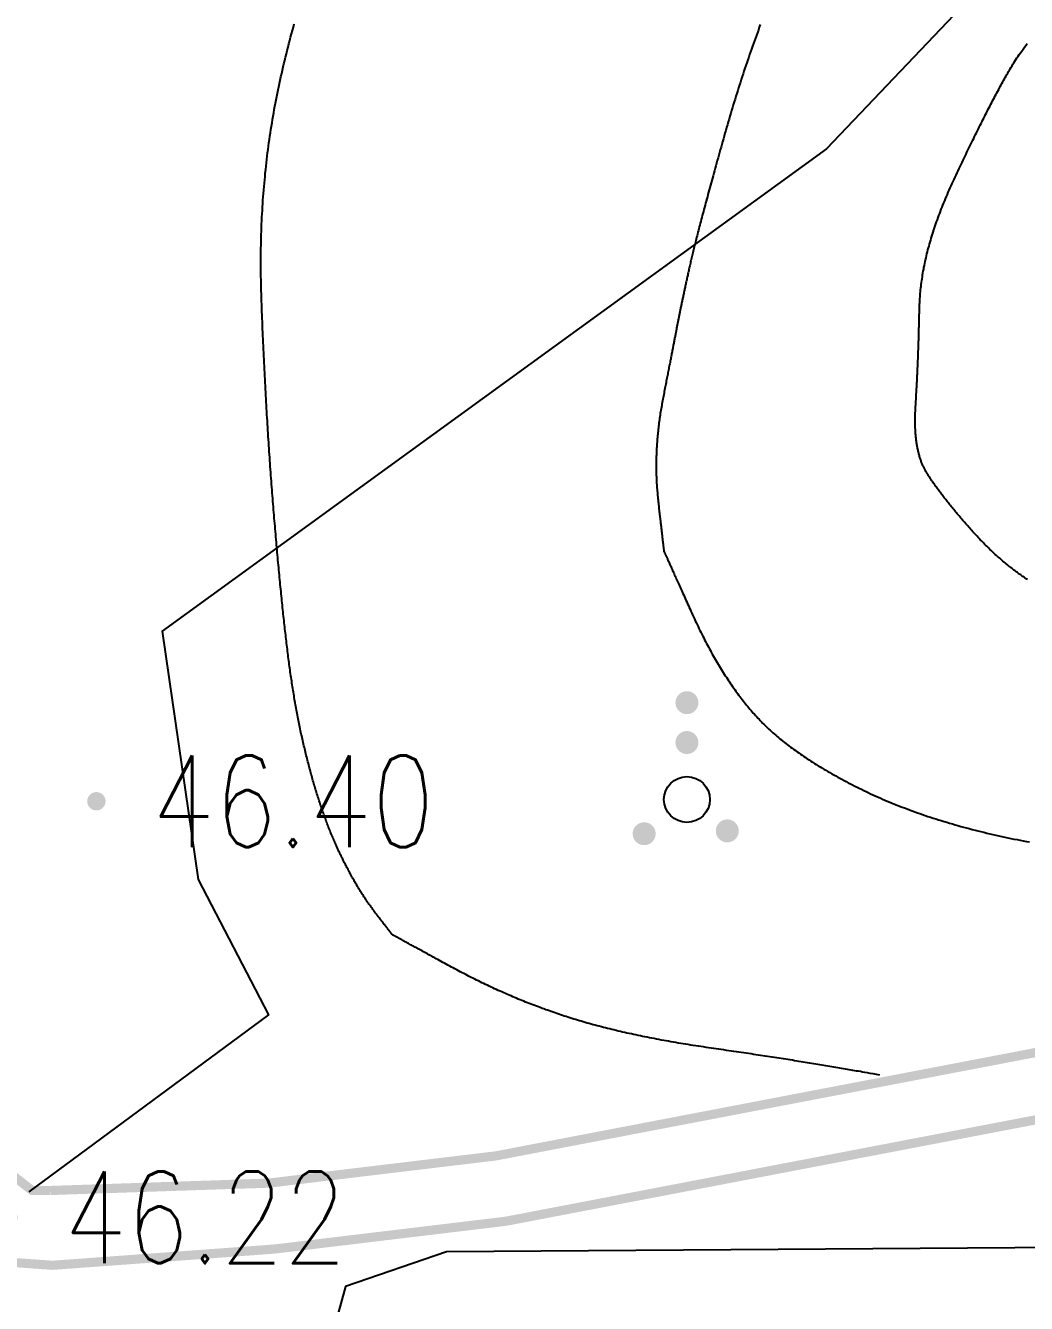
# Model space of a CAD drawing. Extents: x 39624947 to 39626627, y 3418539 to 3418836.
# Drawn here: x 39625128.67 to 39625150.49, y 3418723.91 to 3418751.76 of the extents above; entities that cross this region are included whole.
import ezdxf
from ezdxf.enums import TextEntityAlignment as Align

# ---------------------------------------------------------------- set-up
doc = ezdxf.new("R2010")
doc.units = 0
doc.layers.get('0').update_dxf_attribs({"linetype": 'CONTINUOUS'})
for name, color, linetype in [('DLSS', 4, 'CONTINUOUS'), ('GCD', 7, 'CONTINUOUS'), ('PUB_WALL', 9, 'CONTINUOUS')]:
    doc.layers.add(name, color=color, linetype=linetype)
doc.styles.add('HZ', font='rs.shx', dxfattribs={"width": 0.8, "bigfont": 'hztxt.shx'})

# ---------------------------------------------------------------- blocks, each defined once
blk = doc.blocks.new('GC160')
at = {"const_width": 0.25}
for points in [[(1.584, 3.353, 1), (1.834, 3.353, 1)], [(1.584, 2.484, 1), (1.834, 2.484, 1)], [(0.652, 0.496, 1), (0.902, 0.496, 1)], [(2.464, 0.558, 1), (2.714, 0.558, 1)]]:
    blk.add_lwpolyline(points, format="xyb", close=True, dxfattribs=at)
blk.add_circle((1.709, 1.242), 0.5)
blk = doc.blocks.new('GC200')
at = {"linetype": 'Continuous', "const_width": 0.2, "flags": 128}
blk.add_lwpolyline([(-0.1, 0, 1), (0.1, 0, 1)], format="xyb", close=True, dxfattribs=at)
blk = doc.blocks.new('111133333777777')
at = {"layer": 'GCD', "linetype": 'Continuous'}
blk.add_lwpolyline([(39623353.772, 3418717.391), (39623334.155, 3418717.254), (39623331.952, 3418716.497), (39623331.608, 3418715.259), (39623332.102, 3418714.634), (39623336.307, 3418714.413), (39623354.364, 3418714.413), (39623365.131, 3418714.433), (39623366.639, 3418714.533), (39623367.09, 3418715.499), (39623366.349, 3418716.111), (39623365.253, 3418717.013), (39623363.577, 3418717.077)], close=True, dxfattribs=at)
at = {"layer": 'PUB_WALL', "color": 252, "ltscale": 0.01}
for points in [[(39623346.816, 3418731.908), (39623346.791, 3418731.925), (39623346.766, 3418731.941), (39623346.742, 3418731.958), (39623346.717, 3418731.975), (39623346.693, 3418731.992), (39623346.669, 3418732.009), (39623346.644, 3418732.026), (39623346.62, 3418732.044), (39623346.596, 3418732.062), (39623346.571, 3418732.08), (39623346.547, 3418732.098), (39623346.523, 3418732.116), (39623346.499, 3418732.135), (39623346.475, 3418732.154), (39623346.45, 3418732.173), (39623346.426, 3418732.192), (39623346.402, 3418732.211), (39623346.378, 3418732.23), (39623346.354, 3418732.25), (39623346.33, 3418732.27), (39623346.306, 3418732.29), (39623346.283, 3418732.31), (39623346.259, 3418732.331), (39623346.235, 3418732.351), (39623346.211, 3418732.372), (39623346.187, 3418732.393), (39623346.164, 3418732.414), (39623346.14, 3418732.435), (39623346.116, 3418732.457), (39623346.093, 3418732.478), (39623346.069, 3418732.5), (39623346.046, 3418732.522), (39623346.022, 3418732.545), (39623345.999, 3418732.567), (39623345.975, 3418732.59), (39623345.952, 3418732.613), (39623345.928, 3418732.636), (39623345.905, 3418732.659), (39623345.882, 3418732.682), (39623345.858, 3418732.706), (39623345.835, 3418732.729), (39623345.812, 3418732.753), (39623345.789, 3418732.777), (39623345.766, 3418732.802), (39623345.742, 3418732.826), (39623345.719, 3418732.851), (39623345.696, 3418732.876), (39623345.673, 3418732.901), (39623345.65, 3418732.926), (39623345.628, 3418732.951), (39623345.605, 3418732.976), (39623345.583, 3418733.001), (39623345.56, 3418733.026), (39623345.538, 3418733.051), (39623345.516, 3418733.076), (39623345.494, 3418733.101), (39623345.472, 3418733.125), (39623345.451, 3418733.15), (39623345.43, 3418733.174), (39623345.409, 3418733.199), (39623345.388, 3418733.223), (39623345.367, 3418733.247), (39623345.347, 3418733.271), (39623345.327, 3418733.294), (39623345.307, 3418733.318), (39623345.287, 3418733.341), (39623345.268, 3418733.364), (39623345.249, 3418733.387), (39623345.23, 3418733.41), (39623345.211, 3418733.432), (39623345.192, 3418733.455), (39623345.174, 3418733.477), (39623345.156, 3418733.499), (39623345.138, 3418733.521), (39623345.12, 3418733.543), (39623345.103, 3418733.565), (39623345.086, 3418733.586), (39623345.069, 3418733.608), (39623345.052, 3418733.629), (39623345.035, 3418733.65), (39623345.019, 3418733.671), (39623345.003, 3418733.691), (39623344.987, 3418733.712), (39623344.971, 3418733.732), (39623344.956, 3418733.752), (39623344.941, 3418733.772), (39623344.926, 3418733.792), (39623344.911, 3418733.812), (39623344.896, 3418733.831), (39623344.882, 3418733.851), (39623344.868, 3418733.87), (39623344.854, 3418733.889), (39623344.84, 3418733.908), (39623344.827, 3418733.926), (39623344.814, 3418733.945), (39623344.801, 3418733.963), (39623344.788, 3418733.981), (39623344.775, 3418733.999), (39623344.763, 3418734.017), (39623344.751, 3418734.035), (39623344.739, 3418734.052), (39623344.727, 3418734.07), (39623344.716, 3418734.087), (39623344.705, 3418734.104), (39623344.694, 3418734.121), (39623344.683, 3418734.138), (39623344.672, 3418734.154), (39623344.662, 3418734.17), (39623344.652, 3418734.187), (39623344.642, 3418734.203), (39623344.632, 3418734.219), (39623344.623, 3418734.234), (39623344.614, 3418734.25), (39623344.604, 3418734.266), (39623344.596, 3418734.282), (39623344.587, 3418734.298), (39623344.578, 3418734.314), (39623344.57, 3418734.33), (39623344.562, 3418734.346), (39623344.554, 3418734.362), (39623344.546, 3418734.378), (39623344.539, 3418734.395), (39623344.531, 3418734.411), (39623344.524, 3418734.428), (39623344.517, 3418734.446), (39623344.51, 3418734.463), (39623344.503, 3418734.48), (39623344.497, 3418734.498), (39623344.49, 3418734.516), (39623344.484, 3418734.535), (39623344.478, 3418734.553), (39623344.472, 3418734.572), (39623344.466, 3418734.591), (39623344.461, 3418734.61), (39623344.455, 3418734.629), (39623344.45, 3418734.648), (39623344.445, 3418734.668), (39623344.44, 3418734.688), (39623344.435, 3418734.708), (39623344.431, 3418734.729), (39623344.426, 3418734.749), (39623344.422, 3418734.77), (39623344.418, 3418734.791), (39623344.414, 3418734.812), (39623344.41, 3418734.834), (39623344.406, 3418734.855), (39623344.403, 3418734.877), (39623344.4, 3418734.899), (39623344.396, 3418734.922), (39623344.394, 3418734.944), (39623344.391, 3418734.967), (39623344.388, 3418734.99), (39623344.386, 3418735.013), (39623344.383, 3418735.036), (39623344.381, 3418735.06), (39623344.379, 3418735.084), (39623344.377, 3418735.108), (39623344.376, 3418735.132), (39623344.374, 3418735.156), (39623344.373, 3418735.181), (39623344.372, 3418735.206), (39623344.371, 3418735.231), (39623344.37, 3418735.256), (39623344.369, 3418735.282), (39623344.369, 3418735.307), (39623344.369, 3418735.333), (39623344.368, 3418735.359), (39623344.368, 3418735.386), (39623344.369, 3418735.412), (39623344.369, 3418735.439), (39623344.369, 3418735.466), (39623344.37, 3418735.493), (39623344.371, 3418735.521), (39623344.372, 3418735.548), (39623344.373, 3418735.576), (39623344.374, 3418735.604), (39623344.376, 3418735.632), (39623344.377, 3418735.661), (39623344.379, 3418735.689), (39623344.38, 3418735.718), (39623344.382, 3418735.747), (39623344.384, 3418735.776), (39623344.385, 3418735.806), (39623344.387, 3418735.835), (39623344.389, 3418735.865), (39623344.391, 3418735.894), (39623344.393, 3418735.924), (39623344.394, 3418735.954), (39623344.396, 3418735.985), (39623344.398, 3418736.015), (39623344.4, 3418736.046), (39623344.401, 3418736.076), (39623344.403, 3418736.107), (39623344.405, 3418736.138), (39623344.406, 3418736.169), (39623344.408, 3418736.2), (39623344.409, 3418736.232), (39623344.411, 3418736.263), (39623344.412, 3418736.295), (39623344.414, 3418736.327), (39623344.415, 3418736.359), (39623344.417, 3418736.391), (39623344.418, 3418736.423), (39623344.42, 3418736.456), (39623344.421, 3418736.488), (39623344.423, 3418736.521), (39623344.424, 3418736.554), (39623344.425, 3418736.587), (39623344.427, 3418736.62), (39623344.428, 3418736.653), (39623344.429, 3418736.687), (39623344.431, 3418736.72), (39623344.432, 3418736.754), (39623344.433, 3418736.788), (39623344.435, 3418736.822), (39623344.436, 3418736.856), (39623344.437, 3418736.891), (39623344.438, 3418736.925), (39623344.439, 3418736.96), (39623344.44, 3418736.995), (39623344.442, 3418737.029), (39623344.443, 3418737.065), (39623344.444, 3418737.1), (39623344.445, 3418737.135), (39623344.446, 3418737.171), (39623344.447, 3418737.206), (39623344.448, 3418737.242), (39623344.449, 3418737.278), (39623344.45, 3418737.314), (39623344.451, 3418737.351), (39623344.452, 3418737.387), (39623344.453, 3418737.424), (39623344.454, 3418737.46), (39623344.455, 3418737.497), (39623344.455, 3418737.534), (39623344.456, 3418737.571), (39623344.457, 3418737.609), (39623344.458, 3418737.646), (39623344.459, 3418737.684), (39623344.46, 3418737.721), (39623344.461, 3418737.759), (39623344.462, 3418737.797), (39623344.463, 3418737.835), (39623344.465, 3418737.874), (39623344.466, 3418737.912), (39623344.468, 3418737.951), (39623344.47, 3418737.99), (39623344.472, 3418738.029), (39623344.475, 3418738.068), (39623344.478, 3418738.107), (39623344.481, 3418738.146), (39623344.485, 3418738.186), (39623344.488, 3418738.226), (39623344.493, 3418738.265), (39623344.497, 3418738.305), (39623344.502, 3418738.345), (39623344.507, 3418738.386), (39623344.513, 3418738.426), (39623344.519, 3418738.467), (39623344.525, 3418738.507), (39623344.532, 3418738.548), (39623344.539, 3418738.589), (39623344.546, 3418738.63), (39623344.554, 3418738.672), (39623344.561, 3418738.713), (39623344.57, 3418738.755), (39623344.578, 3418738.796), (39623344.587, 3418738.838), (39623344.597, 3418738.88), (39623344.606, 3418738.922), (39623344.616, 3418738.965), (39623344.626, 3418739.007), (39623344.637, 3418739.05), (39623344.648, 3418739.093), (39623344.659, 3418739.136), (39623344.671, 3418739.179), (39623344.683, 3418739.222), (39623344.695, 3418739.265), (39623344.708, 3418739.309), (39623344.721, 3418739.352), (39623344.734, 3418739.396), (39623344.748, 3418739.44), (39623344.762, 3418739.484), (39623344.776, 3418739.528), (39623344.791, 3418739.573), (39623344.806, 3418739.617), (39623344.821, 3418739.662), (39623344.837, 3418739.707), (39623344.853, 3418739.752), (39623344.869, 3418739.797), (39623344.886, 3418739.842), (39623344.903, 3418739.888), (39623344.92, 3418739.933), (39623344.938, 3418739.979), (39623344.956, 3418740.025), (39623344.974, 3418740.071), (39623344.993, 3418740.117), (39623345.012, 3418740.164), (39623345.031, 3418740.21), (39623345.051, 3418740.257), (39623345.071, 3418740.303), (39623345.091, 3418740.35), (39623345.112, 3418740.397), (39623345.133, 3418740.444), (39623345.154, 3418740.491), (39623345.175, 3418740.538), (39623345.196, 3418740.585), (39623345.218, 3418740.632), (39623345.239, 3418740.679), (39623345.261, 3418740.726), (39623345.283, 3418740.772), (39623345.305, 3418740.819), (39623345.327, 3418740.865), (39623345.348, 3418740.911), (39623345.37, 3418740.957), (39623345.391, 3418741.002), (39623345.413, 3418741.047), (39623345.434, 3418741.092), (39623345.456, 3418741.136), (39623345.477, 3418741.181), (39623345.498, 3418741.225), (39623345.519, 3418741.268), (39623345.54, 3418741.312), (39623345.561, 3418741.355), (39623345.582, 3418741.398), (39623345.603, 3418741.44), (39623345.623, 3418741.483), (39623345.644, 3418741.525), (39623345.664, 3418741.567), (39623345.685, 3418741.608), (39623345.705, 3418741.649), (39623345.725, 3418741.69), (39623345.746, 3418741.731), (39623345.766, 3418741.771), (39623345.786, 3418741.811), (39623345.806, 3418741.851), (39623345.826, 3418741.891), (39623345.846, 3418741.93), (39623345.865, 3418741.969), (39623345.885, 3418742.008), (39623345.904, 3418742.046), (39623345.924, 3418742.084), (39623345.943, 3418742.122), (39623345.963, 3418742.16), (39623345.982, 3418742.197), (39623346.001, 3418742.234), (39623346.02, 3418742.271), (39623346.039, 3418742.308), (39623346.058, 3418742.344), (39623346.077, 3418742.38), (39623346.096, 3418742.415), (39623346.115, 3418742.451), (39623346.133, 3418742.486), (39623346.152, 3418742.521), (39623346.17, 3418742.555), (39623346.189, 3418742.59), (39623346.207, 3418742.624), (39623346.225, 3418742.657), (39623346.243, 3418742.691), (39623346.261, 3418742.724), (39623346.279, 3418742.757), (39623346.297, 3418742.79), (39623346.315, 3418742.822), (39623346.333, 3418742.854), (39623346.351, 3418742.886), (39623346.368, 3418742.917), (39623346.386, 3418742.949), (39623346.403, 3418742.98), (39623346.422, 3418743.011), (39623346.44, 3418743.043), (39623346.46, 3418743.076), (39623346.48, 3418743.108), (39623346.5, 3418743.141), (39623346.521, 3418743.175), (39623346.542, 3418743.208), (39623346.564, 3418743.243), (39623346.587, 3418743.278), (39623346.612, 3418743.314), (39623346.637, 3418743.351), (39623346.664, 3418743.389), (39623346.691, 3418743.429), (39623346.72, 3418743.469), (39623346.75, 3418743.51), (39623346.781, 3418743.552), (39623346.813, 3418743.595)], [(39623340.993, 3418744.004), (39623340.971, 3418743.946), (39623340.95, 3418743.887), (39623340.928, 3418743.828), (39623340.907, 3418743.77), (39623340.885, 3418743.711), (39623340.864, 3418743.651), (39623340.843, 3418743.592), (39623340.822, 3418743.533), (39623340.801, 3418743.473), (39623340.78, 3418743.414), (39623340.76, 3418743.354), (39623340.739, 3418743.294), (39623340.718, 3418743.234), (39623340.698, 3418743.174), (39623340.678, 3418743.114), (39623340.657, 3418743.054), (39623340.637, 3418742.993), (39623340.617, 3418742.933), (39623340.598, 3418742.872), (39623340.578, 3418742.811), (39623340.558, 3418742.75), (39623340.538, 3418742.689), (39623340.519, 3418742.628), (39623340.5, 3418742.567), (39623340.48, 3418742.505), (39623340.461, 3418742.444), (39623340.442, 3418742.382), (39623340.423, 3418742.32), (39623340.404, 3418742.258), (39623340.386, 3418742.196), (39623340.367, 3418742.134), (39623340.348, 3418742.072), (39623340.33, 3418742.009), (39623340.312, 3418741.947), (39623340.293, 3418741.884), (39623340.275, 3418741.822), (39623340.257, 3418741.76), (39623340.24, 3418741.698), (39623340.222, 3418741.637), (39623340.205, 3418741.576), (39623340.187, 3418741.514), (39623340.17, 3418741.453), (39623340.153, 3418741.393), (39623340.136, 3418741.333), (39623340.119, 3418741.274), (39623340.103, 3418741.215), (39623340.087, 3418741.157), (39623340.071, 3418741.099), (39623340.055, 3418741.042), (39623340.039, 3418740.985), (39623340.023, 3418740.93), (39623340.008, 3418740.874), (39623339.993, 3418740.819), (39623339.978, 3418740.765), (39623339.963, 3418740.711), (39623339.948, 3418740.658), (39623339.934, 3418740.606), (39623339.92, 3418740.554), (39623339.906, 3418740.503), (39623339.892, 3418740.452), (39623339.878, 3418740.402), (39623339.864, 3418740.352), (39623339.851, 3418740.303), (39623339.838, 3418740.254), (39623339.825, 3418740.206), (39623339.812, 3418740.159), (39623339.8, 3418740.112), (39623339.787, 3418740.066), (39623339.775, 3418740.02), (39623339.763, 3418739.975), (39623339.751, 3418739.93), (39623339.739, 3418739.886), (39623339.728, 3418739.843), (39623339.717, 3418739.8), (39623339.705, 3418739.758), (39623339.694, 3418739.716), (39623339.684, 3418739.675), (39623339.673, 3418739.635), (39623339.663, 3418739.595), (39623339.653, 3418739.555), (39623339.643, 3418739.516), (39623339.633, 3418739.478), (39623339.623, 3418739.44), (39623339.614, 3418739.403), (39623339.604, 3418739.367), (39623339.595, 3418739.331), (39623339.586, 3418739.295), (39623339.578, 3418739.26), (39623339.569, 3418739.226), (39623339.561, 3418739.193), (39623339.553, 3418739.159), (39623339.545, 3418739.127), (39623339.537, 3418739.095), (39623339.529, 3418739.063), (39623339.522, 3418739.033), (39623339.515, 3418739.002), (39623339.507, 3418738.972), (39623339.501, 3418738.943), (39623339.494, 3418738.915), (39623339.487, 3418738.886), (39623339.481, 3418738.858), (39623339.474, 3418738.831), (39623339.468, 3418738.804), (39623339.462, 3418738.777), (39623339.456, 3418738.75), (39623339.45, 3418738.724), (39623339.444, 3418738.698), (39623339.438, 3418738.672), (39623339.433, 3418738.647), (39623339.427, 3418738.622), (39623339.421, 3418738.596), (39623339.416, 3418738.571), (39623339.41, 3418738.546), (39623339.405, 3418738.522), (39623339.399, 3418738.497), (39623339.394, 3418738.472), (39623339.388, 3418738.448), (39623339.383, 3418738.424), (39623339.378, 3418738.4), (39623339.372, 3418738.376), (39623339.367, 3418738.353), (39623339.362, 3418738.329), (39623339.357, 3418738.306), (39623339.352, 3418738.283), (39623339.347, 3418738.26), (39623339.342, 3418738.237), (39623339.337, 3418738.214), (39623339.332, 3418738.191), (39623339.327, 3418738.169), (39623339.322, 3418738.147), (39623339.318, 3418738.125), (39623339.313, 3418738.103), (39623339.308, 3418738.081), (39623339.304, 3418738.059), (39623339.299, 3418738.038), (39623339.295, 3418738.017), (39623339.29, 3418737.996), (39623339.286, 3418737.975), (39623339.281, 3418737.954), (39623339.277, 3418737.933), (39623339.273, 3418737.913), (39623339.268, 3418737.892), (39623339.264, 3418737.872), (39623339.26, 3418737.852), (39623339.256, 3418737.832), (39623339.252, 3418737.813), (39623339.248, 3418737.793), (39623339.244, 3418737.774), (39623339.24, 3418737.755), (39623339.236, 3418737.735), (39623339.232, 3418737.717), (39623339.228, 3418737.698), (39623339.225, 3418737.679), (39623339.221, 3418737.661), (39623339.217, 3418737.642), (39623339.214, 3418737.624), (39623339.21, 3418737.606), (39623339.207, 3418737.589), (39623339.203, 3418737.571), (39623339.2, 3418737.554), (39623339.196, 3418737.536), (39623339.193, 3418737.519), (39623339.19, 3418737.502), (39623339.186, 3418737.485), (39623339.183, 3418737.467), (39623339.18, 3418737.45), (39623339.176, 3418737.433), (39623339.173, 3418737.415), (39623339.169, 3418737.398), (39623339.166, 3418737.38), (39623339.163, 3418737.362), (39623339.159, 3418737.344), (39623339.156, 3418737.326), (39623339.152, 3418737.308), (39623339.148, 3418737.289), (39623339.145, 3418737.269), (39623339.141, 3418737.25), (39623339.137, 3418737.23), (39623339.133, 3418737.21), (39623339.129, 3418737.19), (39623339.125, 3418737.169), (39623339.121, 3418737.148), (39623339.117, 3418737.127), (39623339.113, 3418737.105), (39623339.109, 3418737.084), (39623339.105, 3418737.061), (39623339.1, 3418737.039), (39623339.096, 3418737.016), (39623339.092, 3418736.993), (39623339.087, 3418736.97), (39623339.083, 3418736.947), (39623339.078, 3418736.923), (39623339.073, 3418736.899), (39623339.069, 3418736.874), (39623339.064, 3418736.85), (39623339.059, 3418736.825), (39623339.054, 3418736.799), (39623339.049, 3418736.774), (39623339.044, 3418736.748), (39623339.039, 3418736.722), (39623339.034, 3418736.695), (39623339.029, 3418736.669), (39623339.024, 3418736.642), (39623339.018, 3418736.614), (39623339.013, 3418736.587), (39623339.007, 3418736.559), (39623339.002, 3418736.531), (39623338.996, 3418736.502), (39623338.991, 3418736.473), (39623338.985, 3418736.444), (39623338.98, 3418736.415), (39623338.974, 3418736.385), (39623338.968, 3418736.355), (39623338.962, 3418736.325), (39623338.956, 3418736.295), (39623338.95, 3418736.264), (39623338.944, 3418736.233), (39623338.938, 3418736.201), (39623338.932, 3418736.17), (39623338.926, 3418736.138), (39623338.919, 3418736.106), (39623338.913, 3418736.073), (39623338.907, 3418736.04), (39623338.9, 3418736.007), (39623338.894, 3418735.974), (39623338.887, 3418735.94), (39623338.881, 3418735.906), (39623338.874, 3418735.872), (39623338.868, 3418735.838), (39623338.861, 3418735.804), (39623338.855, 3418735.769), (39623338.849, 3418735.735), (39623338.843, 3418735.7), (39623338.836, 3418735.665), (39623338.83, 3418735.63), (39623338.824, 3418735.596), (39623338.819, 3418735.561), (39623338.813, 3418735.526), (39623338.808, 3418735.491), (39623338.803, 3418735.456), (39623338.797, 3418735.421), (39623338.793, 3418735.387), (39623338.788, 3418735.352), (39623338.783, 3418735.317), (39623338.779, 3418735.283), (39623338.775, 3418735.248), (39623338.771, 3418735.213), (39623338.767, 3418735.179), (39623338.763, 3418735.144), (39623338.759, 3418735.109), (39623338.756, 3418735.075), (39623338.753, 3418735.04), (39623338.75, 3418735.006), (39623338.747, 3418734.971), (39623338.744, 3418734.937), (39623338.742, 3418734.902), (39623338.739, 3418734.868), (39623338.737, 3418734.833), (39623338.735, 3418734.799), (39623338.733, 3418734.765), (39623338.731, 3418734.73), (39623338.73, 3418734.696), (39623338.728, 3418734.662), (39623338.727, 3418734.627), (39623338.726, 3418734.593), (39623338.725, 3418734.559), (39623338.724, 3418734.524), (39623338.724, 3418734.49), (39623338.723, 3418734.456), (39623338.723, 3418734.422), (39623338.723, 3418734.388), (39623338.723, 3418734.354), (39623338.723, 3418734.319), (39623338.724, 3418734.285), (39623338.725, 3418734.251), (39623338.725, 3418734.217), (39623338.726, 3418734.183), (39623338.727, 3418734.149), (39623338.729, 3418734.115), (39623338.73, 3418734.081), (39623338.732, 3418734.047), (39623338.733, 3418734.013), (39623338.735, 3418733.979), (39623338.737, 3418733.945), (39623338.74, 3418733.911), (39623338.742, 3418733.878), (39623338.745, 3418733.844), (39623338.748, 3418733.81), (39623338.75, 3418733.776), (39623338.754, 3418733.742), (39623338.757, 3418733.709), (39623338.76, 3418733.675), (39623338.763, 3418733.642), (39623338.767, 3418733.609), (39623338.77, 3418733.577), (39623338.774, 3418733.545), (39623338.777, 3418733.513), (39623338.781, 3418733.481), (39623338.784, 3418733.45), (39623338.788, 3418733.419), (39623338.791, 3418733.389), (39623338.795, 3418733.359), (39623338.798, 3418733.33), (39623338.801, 3418733.301), (39623338.805, 3418733.273), (39623338.808, 3418733.245), (39623338.811, 3418733.218), (39623338.814, 3418733.191), (39623338.817, 3418733.165), (39623338.82, 3418733.14), (39623338.823, 3418733.115), (39623338.825, 3418733.09), (39623338.828, 3418733.066), (39623338.831, 3418733.043), (39623338.834, 3418733.02), (39623338.836, 3418732.998), (39623338.839, 3418732.976), (39623338.841, 3418732.954), (39623338.843, 3418732.934), (39623338.846, 3418732.913), (39623338.848, 3418732.894), (39623338.85, 3418732.874), (39623338.852, 3418732.856), (39623338.854, 3418732.838), (39623338.856, 3418732.82), (39623338.858, 3418732.803), (39623338.86, 3418732.786), (39623338.862, 3418732.77), (39623338.864, 3418732.755), (39623338.866, 3418732.74), (39623338.867, 3418732.725), (39623338.869, 3418732.711), (39623338.87, 3418732.698), (39623338.872, 3418732.685), (39623338.873, 3418732.673), (39623338.875, 3418732.661), (39623338.876, 3418732.649), (39623338.877, 3418732.639), (39623338.878, 3418732.628), (39623338.879, 3418732.619), (39623338.88, 3418732.609), (39623338.881, 3418732.601), (39623338.882, 3418732.593), (39623338.883, 3418732.585), (39623338.884, 3418732.578), (39623338.885, 3418732.571), (39623338.886, 3418732.565), (39623338.886, 3418732.56), (39623338.887, 3418732.555), (39623338.887, 3418732.55), (39623338.888, 3418732.546), (39623338.888, 3418732.543), (39623338.888, 3418732.54), (39623338.889, 3418732.537), (39623338.889, 3418732.535), (39623338.889, 3418732.533), (39623338.89, 3418732.531), (39623338.891, 3418732.528), (39623338.891, 3418732.526), (39623338.892, 3418732.523), (39623338.893, 3418732.521), (39623338.895, 3418732.518), (39623338.896, 3418732.515), (39623338.898, 3418732.511), (39623338.9, 3418732.507), (39623338.902, 3418732.502), (39623338.904, 3418732.496), (39623338.907, 3418732.49), (39623338.911, 3418732.483), (39623338.914, 3418732.475), (39623338.918, 3418732.466), (39623338.922, 3418732.457), (39623338.927, 3418732.447), (39623338.931, 3418732.437), (39623338.936, 3418732.426), (39623338.942, 3418732.414), (39623338.947, 3418732.401), (39623338.953, 3418732.388), (39623338.96, 3418732.374), (39623338.966, 3418732.359), (39623338.973, 3418732.344), (39623338.98, 3418732.328), (39623338.988, 3418732.311), (39623338.996, 3418732.294), (39623339.004, 3418732.276), (39623339.012, 3418732.257), (39623339.021, 3418732.238), (39623339.03, 3418732.218), (39623339.039, 3418732.197), (39623339.049, 3418732.176), (39623339.059, 3418732.154), (39623339.069, 3418732.131), (39623339.08, 3418732.108), (39623339.09, 3418732.084), (39623339.102, 3418732.059), (39623339.113, 3418732.033), (39623339.125, 3418732.007), (39623339.137, 3418731.98), (39623339.149, 3418731.953), (39623339.162, 3418731.925), (39623339.175, 3418731.896), (39623339.188, 3418731.866), (39623339.202, 3418731.836), (39623339.216, 3418731.805), (39623339.23, 3418731.774), (39623339.245, 3418731.741), (39623339.259, 3418731.709), (39623339.275, 3418731.675), (39623339.29, 3418731.641), (39623339.306, 3418731.606), (39623339.322, 3418731.57), (39623339.338, 3418731.534), (39623339.355, 3418731.497), (39623339.372, 3418731.459), (39623339.389, 3418731.421), (39623339.407, 3418731.382), (39623339.425, 3418731.342), (39623339.443, 3418731.301), (39623339.461, 3418731.261), (39623339.48, 3418731.22), (39623339.499, 3418731.178), (39623339.518, 3418731.137), (39623339.537, 3418731.095), (39623339.557, 3418731.053), (39623339.576, 3418731.011), (39623339.596, 3418730.969), (39623339.616, 3418730.927), (39623339.636, 3418730.885), (39623339.656, 3418730.843), (39623339.676, 3418730.801), (39623339.697, 3418730.76), (39623339.717, 3418730.719), (39623339.737, 3418730.678), (39623339.758, 3418730.638), (39623339.778, 3418730.598), (39623339.799, 3418730.558), (39623339.82, 3418730.518), (39623339.841, 3418730.478), (39623339.862, 3418730.439), (39623339.883, 3418730.4), (39623339.904, 3418730.362), (39623339.925, 3418730.323), (39623339.946, 3418730.285), (39623339.968, 3418730.247), (39623339.989, 3418730.21), (39623340.011, 3418730.172), (39623340.032, 3418730.135), (39623340.054, 3418730.098), (39623340.076, 3418730.062), (39623340.097, 3418730.025), (39623340.119, 3418729.989), (39623340.141, 3418729.953), (39623340.164, 3418729.918), (39623340.186, 3418729.883), (39623340.208, 3418729.848), (39623340.23, 3418729.813), (39623340.253, 3418729.778), (39623340.275, 3418729.744), (39623340.298, 3418729.71), (39623340.32, 3418729.676), (39623340.343, 3418729.643), (39623340.366, 3418729.61), (39623340.389, 3418729.577), (39623340.412, 3418729.544), (39623340.435, 3418729.511), (39623340.458, 3418729.479), (39623340.481, 3418729.447), (39623340.505, 3418729.416), (39623340.528, 3418729.384), (39623340.552, 3418729.353), (39623340.575, 3418729.322), (39623340.599, 3418729.292), (39623340.623, 3418729.261), (39623340.646, 3418729.231), (39623340.67, 3418729.201), (39623340.694, 3418729.172), (39623340.718, 3418729.142), (39623340.742, 3418729.113), (39623340.767, 3418729.084), (39623340.791, 3418729.056), (39623340.815, 3418729.028), (39623340.84, 3418728.999), (39623340.864, 3418728.972), (39623340.889, 3418728.944), (39623340.914, 3418728.916), (39623340.94, 3418728.889), (39623340.965, 3418728.862), (39623340.991, 3418728.835), (39623341.017, 3418728.808), (39623341.044, 3418728.781), (39623341.07, 3418728.754), (39623341.097, 3418728.728), (39623341.125, 3418728.701), (39623341.153, 3418728.675), (39623341.181, 3418728.648), (39623341.209, 3418728.622), (39623341.238, 3418728.595), (39623341.268, 3418728.569), (39623341.298, 3418728.543), (39623341.328, 3418728.516), (39623341.359, 3418728.49), (39623341.39, 3418728.464), (39623341.421, 3418728.438), (39623341.453, 3418728.412), (39623341.485, 3418728.386), (39623341.518, 3418728.36), (39623341.551, 3418728.334), (39623341.584, 3418728.308), (39623341.618, 3418728.282), (39623341.652, 3418728.257), (39623341.687, 3418728.231), (39623341.722, 3418728.205), (39623341.757, 3418728.18), (39623341.793, 3418728.154), (39623341.829, 3418728.128), (39623341.866, 3418728.103), (39623341.903, 3418728.077), (39623341.94, 3418728.052), (39623341.978, 3418728.027), (39623342.016, 3418728.001), (39623342.055, 3418727.976), (39623342.094, 3418727.951), (39623342.133, 3418727.926), (39623342.173, 3418727.901), (39623342.213, 3418727.876), (39623342.254, 3418727.851), (39623342.295, 3418727.826), (39623342.336, 3418727.801), (39623342.378, 3418727.776), (39623342.42, 3418727.751), (39623342.463, 3418727.726), (39623342.506, 3418727.701), (39623342.549, 3418727.677), (39623342.593, 3418727.652), (39623342.637, 3418727.627), (39623342.682, 3418727.603), (39623342.727, 3418727.578), (39623342.772, 3418727.554), (39623342.818, 3418727.53), (39623342.864, 3418727.505), (39623342.911, 3418727.481), (39623342.958, 3418727.457), (39623343.005, 3418727.432), (39623343.053, 3418727.408), (39623343.101, 3418727.384), (39623343.149, 3418727.36), (39623343.198, 3418727.336), (39623343.248, 3418727.312), (39623343.297, 3418727.288), (39623343.347, 3418727.265), (39623343.398, 3418727.241), (39623343.448, 3418727.218), (39623343.5, 3418727.194), (39623343.551, 3418727.171), (39623343.603, 3418727.148), (39623343.655, 3418727.125), (39623343.707, 3418727.103), (39623343.76, 3418727.08), (39623343.813, 3418727.058), (39623343.866, 3418727.036), (39623343.92, 3418727.014), (39623343.974, 3418726.992), (39623344.028, 3418726.971), (39623344.083, 3418726.95), (39623344.138, 3418726.929), (39623344.193, 3418726.908), (39623344.248, 3418726.887), (39623344.304, 3418726.866), (39623344.36, 3418726.846), (39623344.417, 3418726.826), (39623344.473, 3418726.806), (39623344.531, 3418726.786), (39623344.588, 3418726.766), (39623344.646, 3418726.747), (39623344.704, 3418726.728), (39623344.762, 3418726.709), (39623344.821, 3418726.69), (39623344.88, 3418726.671), (39623344.939, 3418726.653), (39623344.998, 3418726.635), (39623345.058, 3418726.617), (39623345.118, 3418726.599), (39623345.179, 3418726.581), (39623345.24, 3418726.563), (39623345.301, 3418726.546), (39623345.362, 3418726.529), (39623345.424, 3418726.512), (39623345.486, 3418726.495), (39623345.548, 3418726.479), (39623345.611, 3418726.462), (39623345.674, 3418726.446), (39623345.737, 3418726.43), (39623345.801, 3418726.414), (39623345.865, 3418726.399), (39623345.929, 3418726.383), (39623345.994, 3418726.368), (39623346.059, 3418726.353), (39623346.124, 3418726.338), (39623346.189, 3418726.324), (39623346.255, 3418726.309), (39623346.321, 3418726.295), (39623346.388, 3418726.281), (39623346.454, 3418726.267), (39623346.522, 3418726.253), (39623346.589, 3418726.24), (39623346.657, 3418726.226), (39623346.725, 3418726.213), (39623346.793, 3418726.2), (39623346.861, 3418726.188)], [(39623343.598, 3418721.106), (39623343.524, 3418721.12), (39623343.454, 3418721.132), (39623343.389, 3418721.144), (39623343.328, 3418721.155), (39623343.272, 3418721.164), (39623343.22, 3418721.174), (39623343.174, 3418721.182), (39623343.132, 3418721.189), (39623343.092, 3418721.196), (39623343.052, 3418721.203), (39623343.012, 3418721.21), (39623342.971, 3418721.217), (39623342.93, 3418721.224), (39623342.89, 3418721.231), (39623342.848, 3418721.238), (39623342.807, 3418721.246), (39623342.766, 3418721.253), (39623342.724, 3418721.26), (39623342.682, 3418721.267), (39623342.639, 3418721.274), (39623342.597, 3418721.281), (39623342.554, 3418721.289), (39623342.511, 3418721.296), (39623342.468, 3418721.303), (39623342.424, 3418721.31), (39623342.38, 3418721.318), (39623342.336, 3418721.325), (39623342.292, 3418721.332), (39623342.247, 3418721.34), (39623342.203, 3418721.347), (39623342.157, 3418721.354), (39623342.112, 3418721.362), (39623342.066, 3418721.369), (39623342.021, 3418721.376), (39623341.974, 3418721.384), (39623341.928, 3418721.391), (39623341.881, 3418721.399), (39623341.834, 3418721.406), (39623341.787, 3418721.414), (39623341.74, 3418721.421), (39623341.692, 3418721.429), (39623341.644, 3418721.436), (39623341.596, 3418721.444), (39623341.548, 3418721.452), (39623341.499, 3418721.459), (39623341.45, 3418721.467), (39623341.401, 3418721.474), (39623341.351, 3418721.482), (39623341.302, 3418721.49), (39623341.252, 3418721.497), (39623341.202, 3418721.505), (39623341.151, 3418721.513), (39623341.1, 3418721.52), (39623341.049, 3418721.528), (39623340.998, 3418721.536), (39623340.947, 3418721.544), (39623340.895, 3418721.552), (39623340.843, 3418721.559), (39623340.791, 3418721.567), (39623340.738, 3418721.575), (39623340.685, 3418721.583), (39623340.632, 3418721.591), (39623340.579, 3418721.599), (39623340.525, 3418721.607), (39623340.472, 3418721.614), (39623340.417, 3418721.622), (39623340.363, 3418721.63), (39623340.309, 3418721.638), (39623340.254, 3418721.646), (39623340.199, 3418721.654), (39623340.143, 3418721.662), (39623340.088, 3418721.67), (39623340.032, 3418721.679), (39623339.976, 3418721.687), (39623339.921, 3418721.695), (39623339.865, 3418721.703), (39623339.809, 3418721.711), (39623339.753, 3418721.72), (39623339.698, 3418721.728), (39623339.642, 3418721.736), (39623339.586, 3418721.745), (39623339.531, 3418721.753), (39623339.476, 3418721.762), (39623339.421, 3418721.771), (39623339.366, 3418721.779), (39623339.312, 3418721.788), (39623339.258, 3418721.797), (39623339.204, 3418721.806), (39623339.151, 3418721.815), (39623339.097, 3418721.824), (39623339.044, 3418721.834), (39623338.992, 3418721.843), (39623338.939, 3418721.852), (39623338.887, 3418721.862), (39623338.835, 3418721.871), (39623338.783, 3418721.881), (39623338.732, 3418721.891), (39623338.68, 3418721.901), (39623338.629, 3418721.91), (39623338.579, 3418721.92), (39623338.528, 3418721.93), (39623338.478, 3418721.94), (39623338.428, 3418721.951), (39623338.378, 3418721.961), (39623338.329, 3418721.971), (39623338.28, 3418721.982), (39623338.231, 3418721.992), (39623338.182, 3418722.003), (39623338.134, 3418722.013), (39623338.086, 3418722.024), (39623338.038, 3418722.035), (39623337.99, 3418722.046), (39623337.943, 3418722.056), (39623337.896, 3418722.067), (39623337.849, 3418722.079), (39623337.802, 3418722.09), (39623337.756, 3418722.101), (39623337.71, 3418722.112), (39623337.664, 3418722.124), (39623337.618, 3418722.135), (39623337.573, 3418722.147), (39623337.528, 3418722.158), (39623337.483, 3418722.17), (39623337.438, 3418722.182), (39623337.394, 3418722.194), (39623337.35, 3418722.206), (39623337.306, 3418722.218), (39623337.263, 3418722.23), (39623337.219, 3418722.242), (39623337.176, 3418722.254), (39623337.134, 3418722.267), (39623337.091, 3418722.279), (39623337.049, 3418722.291), (39623337.007, 3418722.304), (39623336.965, 3418722.317), (39623336.924, 3418722.329), (39623336.882, 3418722.342), (39623336.841, 3418722.355), (39623336.8, 3418722.368), (39623336.759, 3418722.381), (39623336.719, 3418722.394), (39623336.678, 3418722.408), (39623336.638, 3418722.421), (39623336.597, 3418722.435), (39623336.557, 3418722.448), (39623336.517, 3418722.462), (39623336.477, 3418722.476), (39623336.437, 3418722.49), (39623336.396, 3418722.504), (39623336.356, 3418722.519), (39623336.316, 3418722.533), (39623336.276, 3418722.548), (39623336.236, 3418722.562), (39623336.196, 3418722.577), (39623336.156, 3418722.592), (39623336.116, 3418722.607), (39623336.076, 3418722.622), (39623336.036, 3418722.638), (39623335.996, 3418722.653), (39623335.956, 3418722.669), (39623335.916, 3418722.685), (39623335.876, 3418722.7), (39623335.836, 3418722.716), (39623335.796, 3418722.733), (39623335.757, 3418722.749), (39623335.717, 3418722.765), (39623335.677, 3418722.782), (39623335.637, 3418722.798), (39623335.597, 3418722.815), (39623335.558, 3418722.832), (39623335.518, 3418722.849), (39623335.478, 3418722.866), (39623335.439, 3418722.884), (39623335.399, 3418722.901), (39623335.359, 3418722.919), (39623335.32, 3418722.936), (39623335.28, 3418722.954), (39623335.24, 3418722.972), (39623335.201, 3418722.99), (39623335.161, 3418723.008), (39623335.122, 3418723.027), (39623335.082, 3418723.045), (39623335.043, 3418723.064), (39623335.003, 3418723.083), (39623334.964, 3418723.101), (39623334.925, 3418723.12), (39623334.885, 3418723.139), (39623334.846, 3418723.159), (39623334.806, 3418723.178), (39623334.767, 3418723.198), (39623334.728, 3418723.217), (39623334.688, 3418723.237), (39623334.649, 3418723.257), (39623334.61, 3418723.277), (39623334.571, 3418723.297), (39623334.531, 3418723.318), (39623334.492, 3418723.338), (39623334.453, 3418723.359), (39623334.414, 3418723.379), (39623334.375, 3418723.4), (39623334.336, 3418723.421), (39623334.297, 3418723.442), (39623334.259, 3418723.462), (39623334.221, 3418723.483), (39623334.183, 3418723.503), (39623334.146, 3418723.524), (39623334.108, 3418723.544), (39623334.072, 3418723.564), (39623334.035, 3418723.584), (39623334, 3418723.603), (39623333.965, 3418723.623), (39623333.93, 3418723.641), (39623333.896, 3418723.66), (39623333.863, 3418723.678), (39623333.83, 3418723.696), (39623333.798, 3418723.714), (39623333.767, 3418723.731), (39623333.736, 3418723.748), (39623333.706, 3418723.764), (39623333.676, 3418723.781), (39623333.647, 3418723.797), (39623333.619, 3418723.812), (39623333.591, 3418723.827), (39623333.564, 3418723.842), (39623333.537, 3418723.857), (39623333.512, 3418723.871), (39623333.486, 3418723.885), (39623333.461, 3418723.898), (39623333.437, 3418723.912), (39623333.414, 3418723.924), (39623333.391, 3418723.937), (39623333.369, 3418723.949), (39623333.347, 3418723.961), (39623333.326, 3418723.973), (39623333.306, 3418723.984), (39623333.286, 3418723.995), (39623333.267, 3418724.005), (39623333.248, 3418724.015), (39623333.23, 3418724.025), (39623333.213, 3418724.035), (39623333.196, 3418724.044), (39623333.18, 3418724.053), (39623333.164, 3418724.061), (39623333.149, 3418724.07), (39623333.135, 3418724.078), (39623333.121, 3418724.085), (39623333.108, 3418724.092), (39623333.095, 3418724.099), (39623333.083, 3418724.106), (39623333.072, 3418724.112), (39623333.061, 3418724.118), (39623333.051, 3418724.123), (39623333.042, 3418724.128), (39623333.033, 3418724.133), (39623333.025, 3418724.138), (39623333.017, 3418724.142), (39623333.01, 3418724.146), (39623333.004, 3418724.149), (39623332.998, 3418724.152), (39623332.993, 3418724.155), (39623332.988, 3418724.158), (39623332.984, 3418724.16), (39623332.981, 3418724.162), (39623332.978, 3418724.163), (39623332.976, 3418724.165), (39623332.974, 3418724.166), (39623332.972, 3418724.167), (39623332.97, 3418724.168), (39623332.969, 3418724.169), (39623332.967, 3418724.171), (39623332.966, 3418724.172), (39623332.965, 3418724.173), (39623332.964, 3418724.174), (39623332.963, 3418724.175), (39623332.962, 3418724.177), (39623332.961, 3418724.179), (39623332.959, 3418724.181), (39623332.957, 3418724.183), (39623332.955, 3418724.186), (39623332.953, 3418724.189), (39623332.951, 3418724.192), (39623332.948, 3418724.195), (39623332.945, 3418724.199), (39623332.942, 3418724.203), (39623332.939, 3418724.207), (39623332.936, 3418724.211), (39623332.932, 3418724.216), (39623332.928, 3418724.221), (39623332.924, 3418724.226), (39623332.92, 3418724.232), (39623332.916, 3418724.237), (39623332.911, 3418724.243), (39623332.906, 3418724.249), (39623332.902, 3418724.256), (39623332.896, 3418724.262), (39623332.891, 3418724.269), (39623332.886, 3418724.276), (39623332.88, 3418724.284), (39623332.874, 3418724.292), (39623332.868, 3418724.299), (39623332.862, 3418724.308), (39623332.855, 3418724.316), (39623332.848, 3418724.325), (39623332.842, 3418724.334), (39623332.835, 3418724.343), (39623332.827, 3418724.352), (39623332.82, 3418724.362), (39623332.812, 3418724.372), (39623332.804, 3418724.382), (39623332.796, 3418724.392), (39623332.788, 3418724.403), (39623332.78, 3418724.414), (39623332.771, 3418724.425), (39623332.762, 3418724.437), (39623332.753, 3418724.448), (39623332.744, 3418724.46), (39623332.735, 3418724.473), (39623332.725, 3418724.485), (39623332.715, 3418724.498), (39623332.705, 3418724.511), (39623332.695, 3418724.524), (39623332.685, 3418724.537), (39623332.674, 3418724.551), (39623332.664, 3418724.565), (39623332.653, 3418724.579), (39623332.642, 3418724.594), (39623332.63, 3418724.608), (39623332.619, 3418724.623), (39623332.607, 3418724.639), (39623332.595, 3418724.654), (39623332.584, 3418724.669), (39623332.572, 3418724.685), (39623332.56, 3418724.701), (39623332.548, 3418724.717), (39623332.535, 3418724.734), (39623332.523, 3418724.75), (39623332.511, 3418724.767), (39623332.499, 3418724.784), (39623332.486, 3418724.801), (39623332.474, 3418724.818), (39623332.462, 3418724.835), (39623332.449, 3418724.852), (39623332.437, 3418724.87), (39623332.425, 3418724.887), (39623332.413, 3418724.905), (39623332.401, 3418724.923), (39623332.388, 3418724.941), (39623332.376, 3418724.959), (39623332.364, 3418724.977), (39623332.352, 3418724.995), (39623332.34, 3418725.014), (39623332.328, 3418725.033), (39623332.316, 3418725.051), (39623332.304, 3418725.07), (39623332.291, 3418725.089), (39623332.279, 3418725.108), (39623332.267, 3418725.128), (39623332.255, 3418725.147), (39623332.243, 3418725.167), (39623332.231, 3418725.186), (39623332.219, 3418725.206), (39623332.207, 3418725.226), (39623332.195, 3418725.246), (39623332.183, 3418725.266), (39623332.171, 3418725.287), (39623332.16, 3418725.307), (39623332.148, 3418725.328), (39623332.136, 3418725.348), (39623332.124, 3418725.369), (39623332.112, 3418725.39), (39623332.1, 3418725.411), (39623332.088, 3418725.432), (39623332.076, 3418725.454), (39623332.065, 3418725.475), (39623332.053, 3418725.497), (39623332.041, 3418725.519), (39623332.029, 3418725.54), (39623332.017, 3418725.562), (39623332.006, 3418725.585), (39623331.994, 3418725.607), (39623331.982, 3418725.629), (39623331.97, 3418725.652), (39623331.959, 3418725.674), (39623331.947, 3418725.697), (39623331.935, 3418725.72), (39623331.924, 3418725.743), (39623331.912, 3418725.766), (39623331.9, 3418725.789), (39623331.889, 3418725.813), (39623331.877, 3418725.836), (39623331.866, 3418725.86), (39623331.854, 3418725.884), (39623331.843, 3418725.908), (39623331.831, 3418725.932), (39623331.819, 3418725.956), (39623331.808, 3418725.981), (39623331.797, 3418726.005), (39623331.785, 3418726.03), (39623331.774, 3418726.055), (39623331.762, 3418726.08), (39623331.751, 3418726.105), (39623331.74, 3418726.13), (39623331.728, 3418726.155), (39623331.717, 3418726.181), (39623331.706, 3418726.207), (39623331.695, 3418726.233), (39623331.684, 3418726.259), (39623331.673, 3418726.285), (39623331.662, 3418726.311), (39623331.65, 3418726.338), (39623331.64, 3418726.364), (39623331.629, 3418726.391), (39623331.618, 3418726.418), (39623331.607, 3418726.445), (39623331.596, 3418726.473), (39623331.585, 3418726.5), (39623331.575, 3418726.528), (39623331.564, 3418726.556), (39623331.553, 3418726.584), (39623331.543, 3418726.612), (39623331.532, 3418726.64), (39623331.521, 3418726.668), (39623331.511, 3418726.697), (39623331.5, 3418726.726), (39623331.49, 3418726.755), (39623331.48, 3418726.784), (39623331.469, 3418726.813), (39623331.459, 3418726.842), (39623331.449, 3418726.872), (39623331.438, 3418726.901), (39623331.428, 3418726.931), (39623331.418, 3418726.961), (39623331.408, 3418726.991), (39623331.398, 3418727.022), (39623331.388, 3418727.052), (39623331.378, 3418727.083), (39623331.368, 3418727.113), (39623331.358, 3418727.144), (39623331.348, 3418727.175), (39623331.338, 3418727.207), (39623331.328, 3418727.238), (39623331.318, 3418727.27), (39623331.309, 3418727.301), (39623331.299, 3418727.333), (39623331.289, 3418727.365), (39623331.28, 3418727.398), (39623331.27, 3418727.43), (39623331.26, 3418727.462), (39623331.251, 3418727.495), (39623331.241, 3418727.528), (39623331.232, 3418727.561), (39623331.223, 3418727.594), (39623331.213, 3418727.627), (39623331.204, 3418727.661), (39623331.195, 3418727.694), (39623331.185, 3418727.728), (39623331.176, 3418727.762), (39623331.167, 3418727.796), (39623331.158, 3418727.83), (39623331.149, 3418727.865), (39623331.14, 3418727.899), (39623331.131, 3418727.934), (39623331.122, 3418727.968), (39623331.113, 3418728.003), (39623331.104, 3418728.038), (39623331.095, 3418728.073), (39623331.087, 3418728.109), (39623331.078, 3418728.144), (39623331.07, 3418728.179), (39623331.061, 3418728.215), (39623331.053, 3418728.251), (39623331.044, 3418728.286), (39623331.036, 3418728.322), (39623331.028, 3418728.358), (39623331.019, 3418728.394), (39623331.011, 3418728.431), (39623331.003, 3418728.467), (39623330.995, 3418728.503), (39623330.987, 3418728.54), (39623330.979, 3418728.577), (39623330.972, 3418728.614), (39623330.964, 3418728.651), (39623330.956, 3418728.688), (39623330.948, 3418728.725), (39623330.941, 3418728.762), (39623330.933, 3418728.799), (39623330.926, 3418728.837), (39623330.918, 3418728.874), (39623330.911, 3418728.912), (39623330.904, 3418728.95), (39623330.897, 3418728.988), (39623330.889, 3418729.026), (39623330.882, 3418729.064), (39623330.875, 3418729.103), (39623330.868, 3418729.141), (39623330.861, 3418729.179), (39623330.855, 3418729.218), (39623330.848, 3418729.257), (39623330.841, 3418729.296), (39623330.834, 3418729.335), (39623330.828, 3418729.374), (39623330.821, 3418729.413), (39623330.815, 3418729.452), (39623330.808, 3418729.492), (39623330.802, 3418729.531), (39623330.796, 3418729.571), (39623330.789, 3418729.611), (39623330.783, 3418729.651), (39623330.777, 3418729.691), (39623330.771, 3418729.731), (39623330.765, 3418729.771), (39623330.759, 3418729.811), (39623330.753, 3418729.852), (39623330.747, 3418729.892), (39623330.742, 3418729.933), (39623330.736, 3418729.974), (39623330.73, 3418730.015), (39623330.725, 3418730.056), (39623330.719, 3418730.097), (39623330.714, 3418730.138), (39623330.708, 3418730.18), (39623330.703, 3418730.221), (39623330.698, 3418730.263), (39623330.692, 3418730.305), (39623330.687, 3418730.347), (39623330.682, 3418730.39), (39623330.677, 3418730.432), (39623330.671, 3418730.475), (39623330.666, 3418730.519), (39623330.661, 3418730.562), (39623330.656, 3418730.606), (39623330.651, 3418730.65), (39623330.646, 3418730.694), (39623330.641, 3418730.739), (39623330.635, 3418730.784), (39623330.63, 3418730.829), (39623330.625, 3418730.875), (39623330.62, 3418730.921), (39623330.615, 3418730.967), (39623330.61, 3418731.014), (39623330.605, 3418731.061), (39623330.6, 3418731.108), (39623330.594, 3418731.155), (39623330.589, 3418731.203), (39623330.584, 3418731.251), (39623330.579, 3418731.3), (39623330.574, 3418731.349), (39623330.569, 3418731.398), (39623330.564, 3418731.447), (39623330.559, 3418731.497), (39623330.554, 3418731.547), (39623330.549, 3418731.597), (39623330.544, 3418731.648), (39623330.538, 3418731.699), (39623330.533, 3418731.75), (39623330.528, 3418731.801), (39623330.523, 3418731.853), (39623330.518, 3418731.905), (39623330.513, 3418731.958), (39623330.508, 3418732.011), (39623330.503, 3418732.064), (39623330.498, 3418732.117), (39623330.493, 3418732.171), (39623330.488, 3418732.225), (39623330.483, 3418732.279), (39623330.478, 3418732.334), (39623330.473, 3418732.389), (39623330.468, 3418732.444), (39623330.463, 3418732.5), (39623330.458, 3418732.556), (39623330.453, 3418732.612), (39623330.448, 3418732.668), (39623330.443, 3418732.725), (39623330.438, 3418732.782), (39623330.433, 3418732.84), (39623330.428, 3418732.897), (39623330.423, 3418732.956), (39623330.418, 3418733.014), (39623330.413, 3418733.073), (39623330.408, 3418733.132), (39623330.403, 3418733.191), (39623330.398, 3418733.25), (39623330.393, 3418733.31), (39623330.388, 3418733.371), (39623330.383, 3418733.431), (39623330.378, 3418733.492), (39623330.373, 3418733.553), (39623330.368, 3418733.614), (39623330.363, 3418733.676), (39623330.358, 3418733.738), (39623330.353, 3418733.8), (39623330.349, 3418733.863), (39623330.344, 3418733.925), (39623330.339, 3418733.988), (39623330.334, 3418734.052), (39623330.329, 3418734.115), (39623330.325, 3418734.179), (39623330.32, 3418734.243), (39623330.316, 3418734.307), (39623330.311, 3418734.371), (39623330.306, 3418734.436), (39623330.302, 3418734.501), (39623330.297, 3418734.566), (39623330.293, 3418734.631), (39623330.288, 3418734.697), (39623330.284, 3418734.763), (39623330.28, 3418734.829), (39623330.275, 3418734.896), (39623330.271, 3418734.962), (39623330.267, 3418735.029), (39623330.263, 3418735.096), (39623330.258, 3418735.163), (39623330.254, 3418735.231), (39623330.25, 3418735.299), (39623330.246, 3418735.367), (39623330.242, 3418735.435), (39623330.238, 3418735.504), (39623330.234, 3418735.573), (39623330.23, 3418735.642), (39623330.226, 3418735.711), (39623330.222, 3418735.781), (39623330.218, 3418735.85), (39623330.214, 3418735.92), (39623330.21, 3418735.991), (39623330.207, 3418736.061), (39623330.203, 3418736.132), (39623330.199, 3418736.203), (39623330.195, 3418736.274), (39623330.192, 3418736.346), (39623330.188, 3418736.417), (39623330.185, 3418736.489), (39623330.181, 3418736.562), (39623330.177, 3418736.634), (39623330.174, 3418736.707), (39623330.17, 3418736.78), (39623330.167, 3418736.853), (39623330.164, 3418736.926), (39623330.16, 3418737), (39623330.157, 3418737.074), (39623330.154, 3418737.148), (39623330.15, 3418737.222), (39623330.147, 3418737.297), (39623330.144, 3418737.372), (39623330.141, 3418737.447), (39623330.138, 3418737.523), (39623330.134, 3418737.598), (39623330.131, 3418737.674), (39623330.128, 3418737.75), (39623330.125, 3418737.826), (39623330.123, 3418737.903), (39623330.12, 3418737.979), (39623330.117, 3418738.056), (39623330.115, 3418738.132), (39623330.113, 3418738.209), (39623330.111, 3418738.286), (39623330.109, 3418738.362), (39623330.108, 3418738.439), (39623330.106, 3418738.516), (39623330.105, 3418738.592), (39623330.105, 3418738.669), (39623330.104, 3418738.745), (39623330.104, 3418738.821), (39623330.104, 3418738.898), (39623330.105, 3418738.974), (39623330.105, 3418739.05), (39623330.106, 3418739.125), (39623330.108, 3418739.201), (39623330.109, 3418739.277), (39623330.111, 3418739.353), (39623330.113, 3418739.428), (39623330.116, 3418739.503), (39623330.118, 3418739.579), (39623330.122, 3418739.654), (39623330.125, 3418739.729), (39623330.129, 3418739.804), (39623330.132, 3418739.879), (39623330.137, 3418739.954), (39623330.141, 3418740.028), (39623330.146, 3418740.103), (39623330.151, 3418740.177), (39623330.156, 3418740.252), (39623330.162, 3418740.326), (39623330.168, 3418740.4), (39623330.174, 3418740.474), (39623330.181, 3418740.548), (39623330.188, 3418740.622), (39623330.195, 3418740.696), (39623330.202, 3418740.77), (39623330.21, 3418740.844), (39623330.218, 3418740.917), (39623330.226, 3418740.99), (39623330.235, 3418741.064), (39623330.244, 3418741.137), (39623330.253, 3418741.21), (39623330.262, 3418741.283), (39623330.272, 3418741.356), (39623330.282, 3418741.429), (39623330.292, 3418741.502), (39623330.303, 3418741.574), (39623330.314, 3418741.647), (39623330.325, 3418741.719), (39623330.336, 3418741.792), (39623330.348, 3418741.864), (39623330.36, 3418741.936), (39623330.373, 3418742.008), (39623330.385, 3418742.08), (39623330.398, 3418742.152), (39623330.411, 3418742.224), (39623330.425, 3418742.295), (39623330.439, 3418742.367), (39623330.453, 3418742.438), (39623330.467, 3418742.51), (39623330.482, 3418742.581), (39623330.497, 3418742.652), (39623330.512, 3418742.724), (39623330.528, 3418742.795), (39623330.543, 3418742.866), (39623330.56, 3418742.938), (39623330.576, 3418743.009), (39623330.593, 3418743.081), (39623330.609, 3418743.152), (39623330.627, 3418743.224), (39623330.644, 3418743.296), (39623330.662, 3418743.368), (39623330.68, 3418743.44), (39623330.698, 3418743.512), (39623330.716, 3418743.585), (39623330.735, 3418743.657), (39623330.754, 3418743.73), (39623330.774, 3418743.803), (39623330.793, 3418743.876), (39623330.813, 3418743.949), (39623330.833, 3418744.022)]]:
    blk.add_lwpolyline(points, dxfattribs=at)
at = {"layer": 'PUB_WALL', "color": 252, "ltscale": 0.01, "elevation": 51.487}
blk.add_lwpolyline([(39623376, 3418741.587), (39623370.731, 3418738.895), (39623364.894, 3418738.578), (39623361.071, 3418737.144), (39623358.673, 3418744.58), (39623356.432, 3418748.613), (39623353.815, 3418748.942), (39623351.358, 3418750.67), (39623342.439, 3418741.296), (39623327.952, 3418730.783), (39623328.738, 3418725.369), (39623330.273, 3418722.417), (39623325.046, 3418718.565)], dxfattribs=at)
at = {"layer": 'PUB_WALL', "color": 252, "ltscale": 0.01}
blk.add_blockref('GC160', (39623337.684, 3418725.872, 51.487), dxfattribs=at)
ref = blk.add_blockref('GC200', (39623326.519, 3418727.076, 46.4), dxfattribs=at)
ref.add_attrib('height', '46.40', dxfattribs={"layer": 'GCD', "linetype": 'Continuous', "height": 2, "style": 'HZ', "width": 0.8}).set_placement((39623327.719, 3418727.076, 46.4), align=Align.MIDDLE_LEFT)
ref = blk.add_blockref('GC200', (39623324.601, 3418718.005, 46.22), dxfattribs=at)
ref.add_attrib('height', '46.22', dxfattribs={"layer": 'GCD', "linetype": 'Continuous', "height": 2, "style": 'HZ', "width": 0.8}).set_placement((39623325.801, 3418718.005, 46.22), align=Align.MIDDLE_LEFT)

msp = doc.modelspace()

# ---------------------------------------------------------------- linework, layer by layer
at = {"layer": 'DLSS', "linetype": 'Continuous', "const_width": 0.2, "elevation": 51.487, "flags": 128}
for points in [[(39625129.223, 3418726.368), (39625128.815, 3418726.368), (39625127.279, 3418727.561), (39625125.548, 3418729.629), (39625123.949, 3418733.505), (39625123.09, 3418741.608), (39625122.553, 3418749.55), (39625121.871, 3418761.167), (39625122.376, 3418771.404), (39625122.734, 3418780.71), (39625122.692, 3418781.819), (39625122.558, 3418788.441), (39625121.181, 3418798.743), (39625119.244, 3418809.907), (39625118.171, 3418817.134), (39625117.758, 3418821.707)], [(39625129.223, 3418726.368), (39625133.976, 3418726.528), (39625138.922, 3418727.121), (39625151.224, 3418729.476), (39625156.678, 3418730.649), (39625162.081, 3418731.75), (39625168.867, 3418732.603), (39625178.299, 3418733.496), (39625197.203, 3418733.726), (39625206.282, 3418735.625), (39625229.63, 3418740.113), (39625238.837, 3418742.142), (39625252.76, 3418744.191), (39625263.359, 3418747.636), (39625266.33, 3418749.103)], [(39625127.35, 3418724.987), (39625127.844, 3418724.838), (39625129.262, 3418724.737), (39625134.088, 3418725.09), (39625139.143, 3418725.697), (39625151.511, 3418728.064), (39625156.973, 3418729.239), (39625162.315, 3418730.327), (39625169.025, 3418731.171), (39625178.376, 3418732.056), (39625198.252, 3418732.603)]]:
    msp.add_lwpolyline(points, dxfattribs=at)

# ---------------------------------------------------------------- block references
at = {"linetype": 'Continuous'}
msp.add_blockref('111133333777777', (1803.698, 7.776), dxfattribs=at)

doc.saveas('drawing.dxf')
